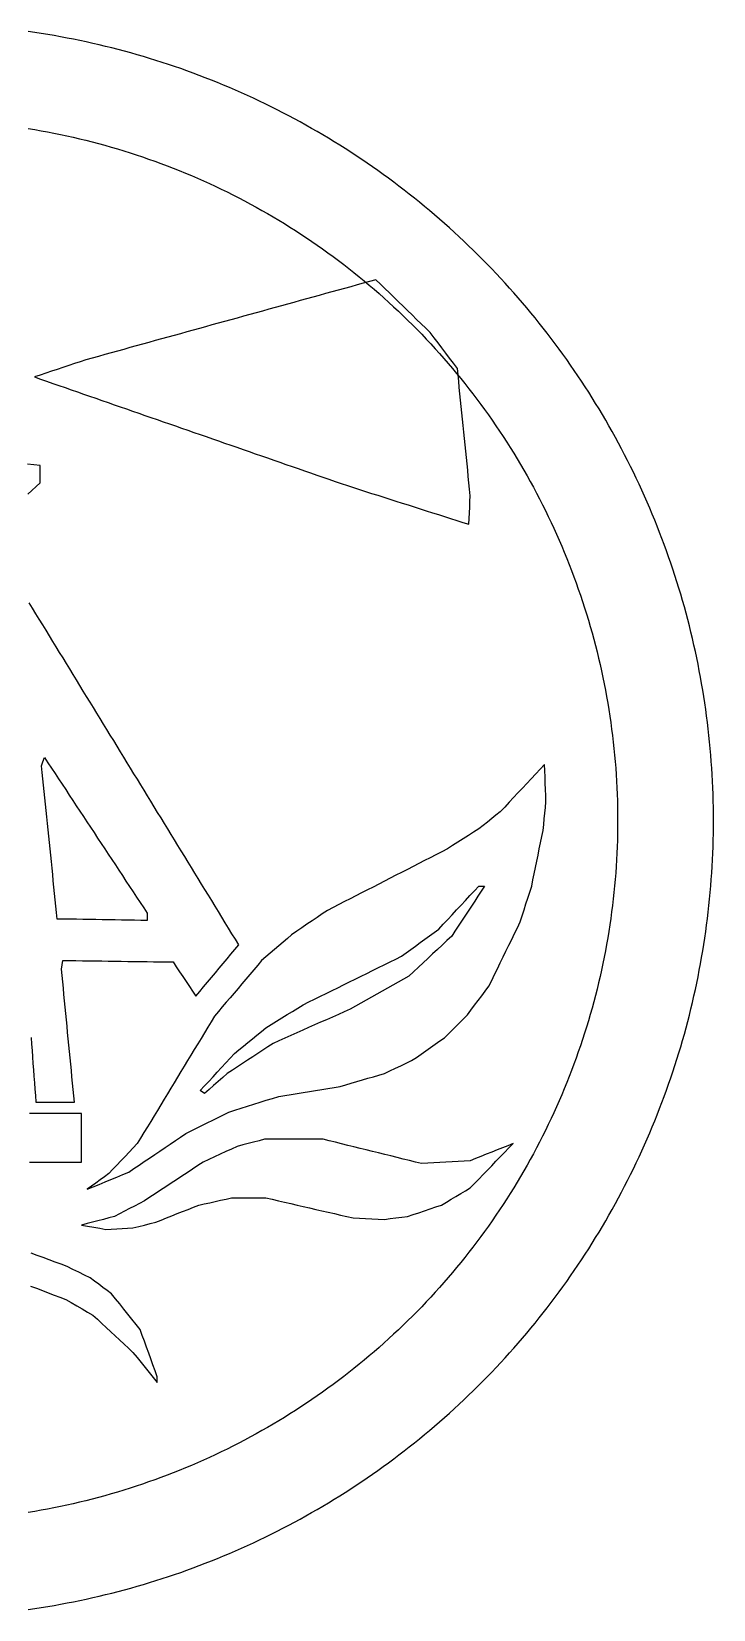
# Model space of a CAD drawing. Header units: millimetres. Extents: x 27 to 997, y -997 to -27.
# Drawn here: x 582 to 997, y -993 to -31 of the extents above; entities that cross this region are included whole.
import ezdxf

# ---------------------------------------------------------------- set-up
doc = ezdxf.new("R2010")
doc.units = ezdxf.units.MM

msp = doc.modelspace()

# ---------------------------------------------------------------- linework, layer by layer
for points in [[(579.63, -992.57), (583.58, -992), (587.52, -991.4), (591.46, -990.76), (595.4, -990.09), (599.33, -989.39), (603.25, -988.65), (607.17, -987.89), (611.08, -987.09), (614.98, -986.26), (618.88, -985.39), (622.77, -984.5), (626.65, -983.57), (630.53, -982.61), (634.39, -981.62), (638.25, -980.6), (642.1, -979.55), (645.94, -978.46), (649.77, -977.34), (653.59, -976.19), (657.41, -975.01), (661.21, -973.8), (665, -972.56), (668.78, -971.29), (672.56, -969.98), (676.32, -968.65), (680.07, -967.28), (683.81, -965.88), (687.53, -964.45), (691.25, -962.99), (694.95, -961.5), (698.64, -959.99), (702.32, -958.44), (705.98, -956.85), (709.64, -955.24), (713.27, -953.6), (716.9, -951.93), (720.51, -950.23), (724.11, -948.5), (727.69, -946.75), (731.26, -944.96), (734.81, -943.14), (738.35, -941.29), (741.87, -939.42), (745.38, -937.51), (748.87, -935.58), (752.35, -933.61), (755.81, -931.62), (759.25, -929.6), (762.67, -927.56), (766.08, -925.48), (769.48, -923.38), (772.85, -921.25), (776.21, -919.09), (779.55, -916.9), (782.87, -914.69), (786.17, -912.45), (789.45, -910.18), (792.72, -907.88), (795.96, -905.56), (799.19, -903.21), (802.4, -900.84), (805.59, -898.44), (808.76, -896.01), (811.9, -893.55), (815.03, -891.07), (818.14, -888.57), (821.23, -886.04), (824.29, -883.48), (827.34, -880.9), (830.36, -878.3), (833.36, -875.67), (836.34, -873.01), (839.3, -870.33), (842.23, -867.63), (845.15, -864.9), (848.04, -862.15), (850.91, -859.37), (853.75, -856.57), (856.57, -853.75), (859.37, -850.91), (862.15, -848.04), (864.9, -845.15), (867.63, -842.23), (870.33, -839.3), (873.01, -836.34), (875.67, -833.36), (878.3, -830.36), (880.9, -827.34), (883.48, -824.29), (886.04, -821.23), (888.57, -818.14), (891.07, -815.03), (893.55, -811.9), (896.01, -808.76), (898.44, -805.59), (900.84, -802.4), (903.21, -799.19), (905.56, -795.96), (907.88, -792.72), (910.18, -789.45), (912.45, -786.17), (914.69, -782.87), (916.9, -779.55), (919.09, -776.21), (921.25, -772.85), (923.38, -769.48), (925.48, -766.08), (927.56, -762.67), (929.6, -759.25), (931.62, -755.81), (933.61, -752.35), (935.58, -748.87), (937.51, -745.38), (939.42, -741.87), (941.29, -738.35), (943.14, -734.81), (944.96, -731.26), (946.75, -727.69), (948.5, -724.11), (950.23, -720.51), (951.93, -716.9), (953.6, -713.27), (955.24, -709.64), (956.85, -705.98), (958.44, -702.32), (959.99, -698.64), (961.5, -694.95), (962.99, -691.25), (964.45, -687.53), (965.88, -683.81), (967.28, -680.07), (968.65, -676.32), (969.98, -672.56), (971.29, -668.78), (972.56, -665), (973.8, -661.21), (975.01, -657.41), (976.19, -653.59), (977.34, -649.77), (978.46, -645.94), (979.55, -642.1), (980.6, -638.25), (981.62, -634.39), (982.61, -630.53), (983.57, -626.65), (984.5, -622.77), (985.39, -618.88), (986.26, -614.98), (987.09, -611.08), (987.89, -607.17), (988.65, -603.25), (989.39, -599.33), (990.09, -595.4), (990.76, -591.46), (991.4, -587.52), (992, -583.58), (992.57, -579.63), (993.11, -575.68), (993.62, -571.72), (994.1, -567.75), (994.54, -563.79), (994.95, -559.82), (995.33, -555.84), (995.67, -551.87), (995.98, -547.89), (996.26, -543.91), (996.51, -539.92), (996.72, -535.94), (996.9, -531.95), (997.05, -527.96), (997.16, -523.97), (997.24, -519.98), (997.29, -515.99), (997.31, -512), (997.29, -508.01), (997.24, -504.02), (997.16, -500.03), (997.05, -496.04), (996.9, -492.05), (996.72, -488.06), (996.51, -484.08), (996.26, -480.09), (995.98, -476.11), (995.67, -472.13), (995.33, -468.16), (994.95, -464.18), (994.54, -460.21), (994.1, -456.25), (993.62, -452.28), (993.11, -448.32), (992.57, -444.37), (992, -440.42), (991.4, -436.48), (990.76, -432.54), (990.09, -428.6), (989.39, -424.67), (988.65, -420.75), (987.89, -416.83), (987.09, -412.92), (986.26, -409.02), (985.39, -405.12), (984.5, -401.23), (983.57, -397.35), (982.61, -393.47), (981.62, -389.61), (980.6, -385.75), (979.55, -381.9), (978.46, -378.06), (977.34, -374.23), (976.19, -370.41), (975.01, -366.59), (973.8, -362.79), (972.56, -359), (971.29, -355.22), (969.98, -351.44), (968.65, -347.68), (967.28, -343.93), (965.88, -340.19), (964.45, -336.47), (962.99, -332.75), (961.5, -329.05), (959.99, -325.36), (958.44, -321.68), (956.85, -318.02), (955.24, -314.36), (953.6, -310.73), (951.93, -307.1), (950.23, -303.49), (948.5, -299.89), (946.75, -296.31), (944.96, -292.74), (943.14, -289.19), (941.29, -285.65), (939.42, -282.13), (937.51, -278.62), (935.58, -275.13), (933.61, -271.65), (931.62, -268.19), (929.6, -264.75), (927.56, -261.33), (925.48, -257.92), (923.38, -254.52), (921.25, -251.15), (919.09, -247.79), (916.9, -244.45), (914.69, -241.13), (912.45, -237.83), (910.18, -234.55), (907.88, -231.28), (905.56, -228.04), (903.21, -224.81), (900.84, -221.6), (898.44, -218.41), (896.01, -215.24), (893.55, -212.1), (891.07, -208.97), (888.57, -205.86), (886.04, -202.77), (883.48, -199.71), (880.9, -196.66), (878.3, -193.64), (875.67, -190.64), (873.01, -187.66), (870.33, -184.7), (867.63, -181.77), (864.9, -178.85), (862.15, -175.96), (859.37, -173.09), (856.57, -170.25), (853.75, -167.43), (850.91, -164.63), (848.04, -161.85), (845.15, -159.1), (842.23, -156.37), (839.3, -153.67), (836.34, -150.99), (833.36, -148.33), (830.36, -145.7), (827.34, -143.1), (824.29, -140.52), (821.23, -137.96), (818.14, -135.43), (815.03, -132.93), (811.9, -130.45), (808.76, -127.99), (805.59, -125.56), (802.4, -123.16), (799.19, -120.79), (795.96, -118.44), (792.72, -116.12), (789.45, -113.82), (786.17, -111.55), (782.87, -109.31), (779.55, -107.1), (776.21, -104.91), (772.85, -102.75), (769.48, -100.62), (766.08, -98.52), (762.67, -96.44), (759.25, -94.4), (755.81, -92.38), (752.35, -90.39), (748.87, -88.42), (745.38, -86.49), (741.87, -84.58), (738.35, -82.71), (734.81, -80.86), (731.26, -79.04), (727.69, -77.25), (724.11, -75.5), (720.51, -73.77), (716.9, -72.07), (713.27, -70.4), (709.64, -68.76), (705.98, -67.15), (702.32, -65.56), (698.64, -64.01), (694.95, -62.5), (691.25, -61.01), (687.53, -59.55), (683.81, -58.12), (680.07, -56.72), (676.32, -55.35), (672.56, -54.02), (668.78, -52.71), (665, -51.44), (661.21, -50.2), (657.41, -48.99), (653.59, -47.81), (649.77, -46.66), (645.94, -45.54), (642.1, -44.45), (638.25, -43.4), (634.39, -42.38), (630.53, -41.39), (626.65, -40.43), (622.77, -39.5), (618.88, -38.61), (614.98, -37.74), (611.08, -36.91), (607.17, -36.11), (603.25, -35.35), (599.33, -34.61), (595.4, -33.91), (591.46, -33.24), (587.52, -32.6), (583.58, -32), (579.63, -31.43)], [(579.57, -90.5), (583.51, -91.15), (587.44, -91.84), (591.36, -92.56), (595.28, -93.32), (599.19, -94.12), (603.09, -94.95), (606.99, -95.82), (610.88, -96.73), (614.76, -97.67), (618.62, -98.65), (622.48, -99.67), (626.34, -100.72), (630.18, -101.8), (634.01, -102.93), (637.83, -104.09), (641.63, -105.28), (645.43, -106.51), (649.22, -107.77), (652.99, -109.08), (656.75, -110.41), (660.5, -111.78), (664.23, -113.19), (667.96, -114.63), (671.67, -116.1), (675.36, -117.61), (679.04, -119.16), (682.71, -120.74), (686.36, -122.35), (689.99, -124), (693.61, -125.68), (697.22, -127.39), (700.8, -129.14), (704.38, -130.92), (707.93, -132.74), (711.47, -134.59), (714.99, -136.47), (718.49, -138.38), (721.97, -140.33), (725.44, -142.31), (728.89, -144.32), (732.32, -146.37), (735.72, -148.44), (739.11, -150.55), (742.48, -152.69), (745.83, -154.86), (749.16, -157.06), (752.47, -159.3), (755.76, -161.56), (759.02, -163.85), (762.27, -166.18), (765.49, -168.53), (768.69, -170.92), (771.87, -173.33), (775.02, -175.78), (778.16, -178.25), (781.26, -180.75), (784.35, -183.29), (787.41, -185.85), (790.45, -188.44), (793.46, -191.05), (796.45, -193.7), (799.41, -196.37), (802.35, -199.07), (805.27, -201.8), (808.15, -204.56), (811.01, -207.34), (813.85, -210.15), (816.66, -212.99), (819.44, -215.85), (822.2, -218.73), (824.93, -221.65), (827.63, -224.59), (830.3, -227.55), (832.95, -230.54), (835.56, -233.55), (838.15, -236.59), (840.71, -239.65), (843.25, -242.74), (845.75, -245.84), (848.22, -248.98), (850.67, -252.13), (853.08, -255.31), (855.47, -258.51), (857.82, -261.73), (860.15, -264.98), (862.44, -268.24), (864.7, -271.53), (866.94, -274.84), (869.14, -278.17), (871.31, -281.52), (873.45, -284.89), (875.56, -288.28), (877.63, -291.68), (879.68, -295.11), (881.69, -298.56), (883.67, -302.03), (885.62, -305.51), (887.53, -309.01), (889.41, -312.53), (891.26, -316.07), (893.08, -319.62), (894.86, -323.2), (896.61, -326.78), (898.32, -330.39), (900, -334.01), (901.65, -337.64), (903.26, -341.29), (904.84, -344.96), (906.39, -348.64), (907.9, -352.33), (909.37, -356.04), (910.81, -359.77), (912.22, -363.5), (913.59, -367.25), (914.92, -371.01), (916.23, -374.78), (917.49, -378.57), (918.72, -382.37), (919.91, -386.17), (921.07, -389.99), (922.2, -393.82), (923.28, -397.66), (924.33, -401.52), (925.35, -405.38), (926.33, -409.24), (927.27, -413.12), (928.18, -417.01), (929.05, -420.91), (929.88, -424.81), (930.68, -428.72), (931.44, -432.64), (932.16, -436.56), (932.85, -440.49), (933.5, -444.43), (934.11, -448.38), (934.69, -452.33), (935.23, -456.28), (935.73, -460.24), (936.2, -464.2), (936.62, -468.17), (937.02, -472.14), (937.37, -476.12), (937.69, -480.1), (937.97, -484.08), (938.21, -488.06), (938.41, -492.05), (938.58, -496.04), (938.71, -500.03), (938.81, -504.02), (938.86, -508.01), (938.88, -512), (938.86, -515.99), (938.81, -519.98), (938.71, -523.97), (938.58, -527.96), (938.41, -531.95), (938.21, -535.94), (937.97, -539.92), (937.69, -543.9), (937.37, -547.88), (937.02, -551.86), (936.62, -555.83), (936.2, -559.8), (935.73, -563.76), (935.23, -567.72), (934.69, -571.67), (934.11, -575.62), (933.5, -579.57), (932.85, -583.51), (932.16, -587.44), (931.44, -591.36), (930.68, -595.28), (929.88, -599.19), (929.05, -603.09), (928.18, -606.99), (927.27, -610.88), (926.33, -614.76), (925.35, -618.62), (924.33, -622.48), (923.28, -626.34), (922.2, -630.18), (921.07, -634.01), (919.91, -637.83), (918.72, -641.63), (917.49, -645.43), (916.23, -649.22), (914.92, -652.99), (913.59, -656.75), (912.22, -660.5), (910.81, -664.23), (909.37, -667.96), (907.9, -671.67), (906.39, -675.36), (904.84, -679.04), (903.26, -682.71), (901.65, -686.36), (900, -689.99), (898.32, -693.61), (896.61, -697.22), (894.86, -700.8), (893.08, -704.38), (891.26, -707.93), (889.41, -711.47), (887.53, -714.99), (885.62, -718.49), (883.67, -721.97), (881.69, -725.44), (879.68, -728.89), (877.63, -732.32), (875.56, -735.72), (873.45, -739.11), (871.31, -742.48), (869.14, -745.83), (866.94, -749.16), (864.7, -752.47), (862.44, -755.76), (860.15, -759.02), (857.82, -762.27), (855.47, -765.49), (853.08, -768.69), (850.67, -771.87), (848.22, -775.02), (845.75, -778.16), (843.25, -781.26), (840.71, -784.35), (838.15, -787.41), (835.56, -790.45), (832.95, -793.46), (830.3, -796.45), (827.63, -799.41), (824.93, -802.35), (822.2, -805.27), (819.44, -808.15), (816.66, -811.01), (813.85, -813.85), (811.01, -816.66), (808.15, -819.44), (805.27, -822.2), (802.35, -824.93), (799.41, -827.63), (796.45, -830.3), (793.46, -832.95), (790.45, -835.56), (787.41, -838.15), (784.35, -840.71), (781.26, -843.25), (778.16, -845.75), (775.02, -848.22), (771.87, -850.67), (768.69, -853.08), (765.49, -855.47), (762.27, -857.82), (759.02, -860.15), (755.76, -862.44), (752.47, -864.7), (749.16, -866.94), (745.83, -869.14), (742.48, -871.31), (739.11, -873.45), (735.72, -875.56), (732.32, -877.63), (728.89, -879.68), (725.44, -881.69), (721.97, -883.67), (718.49, -885.62), (714.99, -887.53), (711.47, -889.41), (707.93, -891.26), (704.38, -893.08), (700.8, -894.86), (697.22, -896.61), (693.61, -898.32), (689.99, -900), (686.36, -901.65), (682.71, -903.26), (679.04, -904.84), (675.36, -906.39), (671.67, -907.9), (667.96, -909.37), (664.23, -910.81), (660.5, -912.22), (656.75, -913.59), (652.99, -914.92), (649.22, -916.23), (645.43, -917.49), (641.63, -918.72), (637.83, -919.91), (634.01, -921.07), (630.18, -922.2), (626.34, -923.28), (622.48, -924.33), (618.62, -925.35), (614.76, -926.33), (610.88, -927.27), (606.99, -928.18), (603.09, -929.05), (599.19, -929.88), (595.28, -930.68), (591.36, -931.44), (587.44, -932.16), (583.51, -932.85), (579.57, -933.5)], [(579.4, -313.27), (581.87, -310.95), (584.34, -308.62), (586.81, -306.3), (586.81, -302.81), (586.81, -299.33), (586.81, -295.84), (583.01, -295.4), (579.22, -294.97)], [(581.3, -644.24), (581.59, -648.17), (581.88, -652.1), (582.17, -656.02), (582.46, -659.95), (582.75, -663.88), (583.04, -667.81), (583.33, -671.74), (583.62, -675.66), (583.91, -679.59), (584.2, -683.52), (588.12, -683.52), (592.04, -683.52), (595.96, -683.52), (599.88, -683.52), (603.8, -683.52), (607.72, -683.52), (607.35, -679.66), (606.97, -675.8), (606.6, -671.95), (606.23, -668.09), (605.85, -664.23), (605.48, -660.37), (605.11, -656.51), (604.73, -652.66), (604.36, -648.8), (603.99, -644.94), (603.61, -641.08), (603.24, -637.22), (602.87, -633.36), (602.49, -629.51), (602.12, -625.65), (601.75, -621.79), (601.37, -617.93), (601, -614.07), (600.63, -610.22), (600.25, -606.36), (599.88, -602.5), (600.32, -599.88), (600.75, -597.27), (604.7, -597.32), (608.64, -597.37), (612.59, -597.43), (616.53, -597.48), (620.48, -597.53), (624.43, -597.58), (628.37, -597.63), (632.32, -597.68), (636.26, -597.74), (640.21, -597.79), (644.15, -597.84), (648.1, -597.89), (652.05, -597.94), (655.99, -597.99), (659.94, -598.05), (663.88, -598.1), (667.83, -598.15), (669.82, -601.14), (671.81, -604.12), (673.8, -607.11), (675.8, -610.09), (677.79, -613.08), (679.78, -616.06), (681.77, -619.05), (684.15, -616.2), (686.52, -613.35), (688.9, -610.5), (691.28, -607.65), (693.65, -604.8), (696.03, -601.94), (698.4, -599.09), (700.78, -596.24), (703.16, -593.39), (705.53, -590.54), (707.91, -587.69), (705.85, -584.33), (703.79, -580.97), (701.73, -577.61), (699.67, -574.25), (697.61, -570.89), (695.55, -567.53), (693.49, -564.17), (691.43, -560.81), (689.37, -557.45), (687.31, -554.09), (685.24, -550.73), (683.18, -547.37), (681.12, -544.01), (679.06, -540.65), (677, -537.29), (674.94, -533.92), (672.88, -530.56), (670.82, -527.2), (668.76, -523.84), (666.7, -520.48), (664.64, -517.12), (662.58, -513.76), (660.52, -510.4), (658.46, -507.04), (656.4, -503.68), (654.34, -500.32), (652.28, -496.96), (650.22, -493.6), (648.16, -490.24), (646.1, -486.88), (644.04, -483.52), (641.97, -480.16), (639.91, -476.8), (637.85, -473.44), (635.79, -470.08), (633.73, -466.72), (631.67, -463.36), (629.61, -460), (627.55, -456.64), (625.49, -453.28), (623.43, -449.92), (621.37, -446.56), (619.31, -443.2), (617.25, -439.84), (615.19, -436.48), (613.13, -433.12), (611.07, -429.76), (609.01, -426.39), (606.95, -423.03), (604.89, -419.67), (602.83, -416.31), (600.77, -412.95), (598.7, -409.59), (596.64, -406.23), (594.58, -402.87), (592.52, -399.51), (590.46, -396.15), (588.4, -392.79), (586.34, -389.43), (584.28, -386.07), (582.22, -382.71), (580.16, -379.35)], [(580.37, -720.11), (584.34, -720.11), (588.3, -720.11), (592.26, -720.11), (596.23, -720.11), (600.19, -720.11), (604.15, -720.11), (608.12, -720.11), (612.08, -720.11), (612.08, -716.41), (612.08, -712.71), (612.08, -709), (612.08, -705.3), (612.08, -701.6), (612.08, -697.89), (612.08, -694.19), (612.08, -690.49), (608.11, -690.49), (604.14, -690.49), (600.17, -690.49), (596.2, -690.49), (592.24, -690.49), (588.27, -690.49), (584.3, -690.49), (580.33, -690.49)], [(581, -795.62), (584.58, -796.97), (588.17, -798.33), (591.75, -799.68), (595.33, -801.04), (598.91, -802.39), (602.49, -803.75), (605.8, -805.67), (609.11, -807.58), (612.43, -809.5), (615.74, -811.41), (619.05, -813.33), (621.76, -815.85), (624.47, -818.36), (627.18, -820.88), (629.89, -823.4), (632.6, -825.91), (635.31, -828.43), (638.02, -830.95), (640.73, -833.46), (643.44, -835.98), (645.91, -839.03), (648.38, -842.08), (650.85, -845.12), (653.31, -848.17), (655.78, -851.22), (658.25, -854.27), (658.25, -850.79), (656.94, -847.2), (655.63, -843.6), (654.33, -840.01), (653.02, -836.41), (651.71, -832.82), (650.4, -829.23), (649.1, -825.63), (647.79, -822.04), (645.3, -818.93), (642.81, -815.82), (640.32, -812.71), (637.84, -809.59), (635.35, -806.48), (632.86, -803.37), (630.37, -800.26), (627.76, -798.34), (625.14, -796.43), (622.53, -794.51), (619.91, -792.6), (617.3, -790.68), (613.81, -788.94), (610.33, -787.19), (606.85, -785.45), (603.36, -783.71), (599.68, -782.35), (596, -781), (592.33, -779.64), (588.65, -778.29), (584.97, -776.93), (581.29, -775.58)]]:
    msp.add_lwpolyline(points)
for points in [[(848.17, -331.56), (848.34, -328.08), (848.52, -324.59), (848.69, -321.11), (848.87, -317.62), (849.04, -314.14), (848.65, -310.26), (848.26, -306.39), (847.86, -302.51), (847.47, -298.63), (847.08, -294.75), (846.69, -290.88), (846.3, -287), (845.9, -283.12), (845.51, -279.25), (845.12, -275.37), (844.73, -271.49), (844.34, -267.62), (843.94, -263.74), (843.55, -259.86), (843.16, -255.98), (842.77, -252.11), (842.38, -248.23), (841.98, -244.35), (841.59, -240.48), (841.2, -236.6), (838.84, -233.49), (836.47, -230.38), (834.11, -227.27), (831.74, -224.15), (829.38, -221.04), (827.01, -217.93), (824.65, -214.82), (821.89, -212.13), (819.13, -209.45), (816.37, -206.76), (813.61, -204.08), (810.85, -201.39), (808.1, -198.7), (805.34, -196.02), (802.58, -193.33), (799.82, -190.65), (797.06, -187.96), (794.3, -185.28), (791.54, -182.59), (787.7, -183.65), (783.85, -184.71), (780.01, -185.77), (776.16, -186.83), (772.32, -187.89), (768.47, -188.95), (764.63, -190.01), (760.78, -191.08), (756.94, -192.14), (753.09, -193.2), (749.25, -194.26), (745.41, -195.32), (741.56, -196.38), (737.72, -197.44), (733.87, -198.5), (730.03, -199.56), (726.18, -200.62), (722.34, -201.68), (718.49, -202.74), (714.65, -203.8), (710.8, -204.86), (706.96, -205.92), (703.12, -206.99), (699.27, -208.05), (695.43, -209.11), (691.58, -210.17), (687.74, -211.23), (683.89, -212.29), (680.05, -213.35), (676.2, -214.41), (672.36, -215.47), (668.51, -216.53), (664.67, -217.59), (660.82, -218.65), (656.98, -219.71), (653.14, -220.77), (649.29, -221.83), (645.45, -222.89), (641.6, -223.96), (637.76, -225.02), (633.91, -226.08), (630.07, -227.14), (626.22, -228.2), (622.38, -229.26), (618.53, -230.32), (614.69, -231.38), (611.21, -232.54), (607.72, -233.7), (604.24, -234.86), (600.75, -236.02), (597.27, -237.19), (593.78, -238.35), (590.3, -239.51), (586.81, -240.67), (583.33, -241.83), (587.07, -243.13), (590.81, -244.43), (594.55, -245.72), (598.29, -247.02), (602.03, -248.32), (605.78, -249.62), (609.52, -250.92), (613.26, -252.22), (617, -253.51), (620.74, -254.81), (624.48, -256.11), (628.22, -257.41), (631.96, -258.71), (635.7, -260.01), (639.44, -261.3), (643.19, -262.6), (646.93, -263.9), (650.67, -265.2), (654.41, -266.5), (658.15, -267.79), (661.89, -269.09), (665.63, -270.39), (669.37, -271.69), (673.11, -272.99), (676.85, -274.29), (680.6, -275.58), (684.34, -276.88), (688.08, -278.18), (691.82, -279.48), (695.56, -280.78), (699.3, -282.08), (703.04, -283.37), (706.78, -284.67), (710.52, -285.97), (714.26, -287.27), (718.01, -288.57), (721.75, -289.86), (725.49, -291.16), (729.23, -292.46), (732.97, -293.76), (736.71, -295.06), (740.45, -296.36), (744.19, -297.65), (747.93, -298.95), (751.67, -300.25), (755.42, -301.55), (759.16, -302.85), (762.9, -304.15), (766.64, -305.44), (770.38, -306.74), (774.12, -308.04), (777.82, -309.22), (781.52, -310.39), (785.23, -311.57), (788.93, -312.74), (792.63, -313.92), (796.34, -315.1), (800.04, -316.27), (803.74, -317.45), (807.44, -318.62), (811.14, -319.8), (814.85, -320.98), (818.55, -322.15), (822.25, -323.33), (825.95, -324.5), (829.66, -325.68), (833.36, -326.86), (837.06, -328.03), (840.76, -329.21), (844.47, -330.38), (848.17, -331.56)], [(589.42, -473.57), (591.58, -476.84), (593.75, -480.12), (595.91, -483.39), (598.07, -486.67), (600.24, -489.94), (602.4, -493.21), (604.56, -496.49), (606.72, -499.76), (608.89, -503.04), (611.05, -506.31), (613.21, -509.59), (615.38, -512.86), (617.54, -516.13), (619.7, -519.41), (621.87, -522.68), (624.03, -525.96), (626.19, -529.23), (628.36, -532.5), (630.52, -535.78), (632.68, -539.05), (634.85, -542.33), (637.01, -545.6), (639.17, -548.88), (641.33, -552.15), (643.5, -555.42), (645.66, -558.7), (647.82, -561.97), (649.99, -565.25), (652.15, -568.52), (652.15, -570.7), (652.15, -572.88), (648.23, -572.82), (644.31, -572.76), (640.39, -572.69), (636.47, -572.63), (632.55, -572.57), (628.63, -572.51), (624.71, -572.44), (620.79, -572.38), (616.87, -572.32), (612.95, -572.26), (609.03, -572.2), (605.11, -572.13), (601.19, -572.07), (597.27, -572.01), (596.87, -568.13), (596.47, -564.24), (596.07, -560.36), (595.67, -556.47), (595.27, -552.59), (594.87, -548.71), (594.47, -544.82), (594.07, -540.94), (593.67, -537.05), (593.27, -533.17), (592.87, -529.28), (592.47, -525.4), (592.08, -521.52), (591.68, -517.63), (591.28, -513.75), (590.88, -509.86), (590.48, -505.98), (590.08, -502.1), (589.68, -498.21), (589.28, -494.33), (588.88, -490.44), (588.48, -486.56), (588.08, -482.67), (587.68, -478.79), (588.55, -476.18), (589.42, -473.57)], [(894.34, -477.92), (891.64, -480.8), (888.94, -483.67), (886.24, -486.55), (883.54, -489.42), (880.84, -492.3), (878.13, -495.17), (875.43, -498.05), (872.73, -500.92), (870.03, -503.8), (867.33, -506.67), (864.72, -508.76), (862.11, -510.85), (859.49, -512.94), (856.88, -515.03), (854.27, -517.12), (851.08, -519.15), (847.88, -521.19), (844.68, -523.22), (841.49, -525.25), (838.3, -527.29), (835.1, -529.32), (831.62, -531.1), (828.13, -532.89), (824.65, -534.67), (821.16, -536.46), (817.68, -538.24), (814.19, -540.02), (810.71, -541.81), (807.22, -543.59), (803.74, -545.37), (800.25, -547.16), (796.77, -548.94), (793.28, -550.73), (789.8, -552.51), (786.31, -554.29), (782.83, -556.08), (779.34, -557.86), (775.86, -559.64), (772.37, -561.43), (768.89, -563.21), (765.4, -565), (761.92, -566.78), (758.81, -568.9), (755.7, -571.01), (752.59, -573.13), (749.47, -575.24), (746.36, -577.36), (743.25, -579.47), (740.14, -581.59), (737.53, -583.83), (734.91, -586.07), (732.3, -588.31), (729.69, -590.55), (727.08, -592.79), (724.46, -595.03), (721.85, -597.27), (719.45, -600.1), (717.06, -602.93), (714.66, -605.76), (712.27, -608.6), (709.87, -611.43), (707.48, -614.26), (705.08, -617.09), (702.68, -619.92), (700.29, -622.75), (697.89, -625.59), (695.5, -628.42), (693.1, -631.25), (691.05, -634.62), (689.01, -637.99), (686.96, -641.36), (684.92, -644.74), (682.87, -648.11), (680.83, -651.48), (678.78, -654.85), (676.73, -658.22), (674.69, -661.59), (672.64, -664.96), (670.6, -668.33), (668.55, -671.71), (666.51, -675.08), (664.46, -678.45), (662.42, -681.82), (660.37, -685.19), (658.32, -688.56), (656.28, -691.93), (654.23, -695.3), (652.19, -698.68), (650.14, -702.05), (648.1, -705.42), (646.05, -708.79), (643.56, -711.4), (641.07, -714.02), (638.58, -716.63), (636.1, -719.24), (633.61, -721.85), (631.12, -724.47), (628.63, -727.08), (626.02, -729), (623.4, -730.91), (620.79, -732.83), (618.17, -734.74), (615.56, -736.66), (619.17, -735.17), (622.78, -733.67), (626.39, -732.18), (629.99, -730.69), (633.6, -729.2), (637.21, -727.7), (640.82, -726.21), (643.99, -724.07), (647.16, -721.93), (650.32, -719.8), (653.49, -717.66), (656.66, -715.52), (659.83, -713.38), (663, -711.24), (666.17, -709.1), (669.33, -706.97), (672.5, -704.83), (675.67, -702.69), (678.94, -701.06), (682.2, -699.42), (685.47, -697.79), (688.74, -696.15), (692.01, -694.52), (695.27, -692.89), (698.54, -691.25), (701.81, -689.62), (705.62, -688.42), (709.43, -687.23), (713.24, -686.03), (717.05, -684.83), (720.87, -683.63), (724.68, -682.43), (728.49, -681.24), (732.3, -680.04), (736.05, -679.43), (739.79, -678.82), (743.54, -678.21), (747.28, -677.6), (751.03, -676.99), (754.78, -676.38), (758.52, -675.77), (762.27, -675.16), (766.01, -674.55), (769.76, -673.94), (773.14, -672.96), (776.51, -671.98), (779.89, -671), (783.26, -670.02), (786.64, -669.04), (790.02, -668.06), (793.39, -667.08), (796.77, -666.1), (800.08, -664.53), (803.39, -662.96), (806.7, -661.4), (810.01, -659.83), (813.32, -658.26), (816.18, -656.27), (819.05, -654.28), (821.91, -652.29), (824.77, -650.29), (827.63, -648.3), (830.5, -646.31), (833.36, -644.32), (836.15, -641.53), (838.94, -638.74), (841.72, -635.96), (844.51, -633.17), (847.3, -630.38), (849.48, -627.48), (851.65, -624.57), (853.83, -621.67), (856.01, -618.77), (858.18, -615.86), (860.36, -612.96), (862.1, -609.4), (863.85, -605.83), (865.59, -602.27), (867.33, -598.7), (869.07, -595.14), (870.82, -591.57), (872.56, -588.01), (874.3, -584.44), (876.04, -580.88), (877.79, -577.31), (879.53, -573.75), (880.69, -570.12), (881.85, -566.49), (883.01, -562.86), (884.18, -559.23), (885.34, -555.6), (886.5, -551.97), (887.27, -548.2), (888.05, -544.42), (888.82, -540.65), (889.6, -536.87), (890.37, -533.1), (891.15, -529.32), (891.92, -525.55), (892.7, -521.77), (893.47, -518), (893.82, -514.51), (894.17, -511.03), (894.51, -507.54), (894.86, -504.06), (895.21, -500.57), (895.07, -496.8), (894.92, -493.02), (894.78, -489.25), (894.63, -485.47), (894.49, -481.69), (894.34, -477.92)], [(857.75, -551.97), (855.75, -555.02), (853.74, -558.07), (851.74, -561.12), (849.73, -564.17), (847.73, -567.22), (845.73, -570.26), (843.72, -573.31), (841.72, -576.36), (839.71, -579.41), (837.71, -582.46), (834.81, -585.17), (831.9, -587.88), (829, -590.59), (826.1, -593.3), (823.19, -596.02), (820.29, -598.73), (817.39, -601.44), (814.48, -604.15), (811.58, -606.86), (808.33, -608.68), (805.09, -610.5), (801.84, -612.32), (798.59, -614.14), (795.34, -615.96), (792.1, -617.79), (788.85, -619.61), (785.6, -621.43), (782.35, -623.25), (779.11, -625.07), (775.86, -626.89), (772.24, -628.5), (768.62, -630.11), (765, -631.72), (761.38, -633.32), (757.76, -634.93), (754.14, -636.54), (750.53, -638.15), (746.91, -639.76), (743.29, -641.37), (739.67, -642.97), (736.05, -644.58), (732.43, -646.19), (728.81, -647.8), (725.71, -649.83), (722.62, -651.87), (719.52, -653.9), (716.42, -655.93), (713.33, -657.97), (710.23, -660), (707.13, -662.03), (704.04, -664.07), (700.94, -666.1), (698.15, -668.54), (695.36, -670.98), (692.58, -673.41), (689.79, -675.85), (687, -678.29), (684.38, -676.55), (686.99, -673.72), (689.61, -670.89), (692.22, -668.06), (694.84, -665.22), (697.45, -662.39), (700.06, -659.56), (702.68, -656.73), (705.29, -653.9), (708.03, -651.66), (710.77, -649.42), (713.51, -647.18), (716.24, -644.94), (718.98, -642.7), (721.72, -640.46), (724.46, -638.22), (727.7, -636.23), (730.93, -634.24), (734.17, -632.25), (737.4, -630.25), (740.64, -628.26), (743.87, -626.27), (747.11, -624.28), (750.65, -622.54), (754.18, -620.8), (757.72, -619.05), (761.25, -617.31), (764.79, -615.57), (768.33, -613.83), (771.86, -612.08), (775.4, -610.34), (778.93, -608.6), (782.47, -606.86), (786, -605.11), (789.54, -603.37), (793.08, -601.63), (796.61, -599.89), (800.15, -598.14), (803.68, -596.4), (807.22, -594.66), (810.05, -592.59), (812.88, -590.52), (815.71, -588.45), (818.55, -586.38), (821.38, -584.32), (824.21, -582.25), (827.04, -580.18), (829.87, -578.11), (832.58, -575.21), (835.29, -572.3), (838, -569.4), (840.71, -566.49), (843.43, -563.59), (846.14, -560.68), (848.85, -557.78), (851.56, -554.87), (854.27, -551.97), (857.75, -551.97)], [(612.08, -758.44), (615.78, -759.1), (619.49, -759.75), (623.19, -760.4), (626.89, -761.06), (630.2, -760.89), (633.51, -760.71), (636.82, -760.54), (640.13, -760.36), (643.44, -760.19), (646.93, -759.32), (650.41, -758.45), (653.89, -757.57), (657.38, -756.7), (660.65, -755.39), (663.91, -754.09), (667.18, -752.78), (670.44, -751.48), (673.71, -750.17), (676.98, -748.86), (680.24, -747.56), (683.51, -746.25), (686.85, -745.52), (690.19, -744.8), (693.53, -744.07), (696.87, -743.34), (700.21, -742.62), (703.55, -741.89), (707.03, -741.89), (710.52, -741.89), (714, -741.89), (717.49, -741.89), (720.98, -741.89), (724.46, -741.89), (728.26, -742.76), (732.05, -743.63), (735.85, -744.5), (739.64, -745.38), (743.44, -746.25), (747.23, -747.12), (751.03, -747.99), (754.83, -748.86), (758.62, -749.73), (762.42, -750.6), (766.21, -751.48), (770.01, -752.35), (773.8, -753.22), (777.6, -754.09), (781.43, -754.26), (785.27, -754.44), (789.1, -754.61), (792.94, -754.79), (796.77, -754.96), (800.25, -754.53), (803.74, -754.09), (807.23, -753.65), (810.71, -753.22), (814.19, -752.06), (817.68, -750.9), (821.16, -749.74), (824.64, -748.57), (828.13, -747.41), (831.61, -746.25), (834.51, -744.51), (837.42, -742.76), (840.33, -741.02), (843.23, -739.28), (846.13, -737.53), (849.04, -735.79), (851.65, -733.09), (854.27, -730.39), (856.88, -727.69), (859.49, -724.99), (862.11, -722.29), (864.72, -719.59), (867.33, -716.89), (869.94, -714.19), (872.56, -711.49), (875.17, -708.79), (871.9, -710.1), (868.64, -711.4), (865.37, -712.71), (862.11, -714.01), (858.84, -715.32), (855.57, -716.63), (852.31, -717.93), (849.04, -719.24), (845.34, -719.46), (841.63, -719.67), (837.93, -719.89), (834.23, -720.11), (830.53, -720.33), (826.82, -720.55), (823.12, -720.76), (819.42, -720.98), (815.66, -720.05), (811.91, -719.13), (808.15, -718.2), (804.39, -717.28), (800.64, -716.35), (796.88, -715.43), (793.12, -714.5), (789.37, -713.58), (785.61, -712.65), (781.85, -711.72), (778.09, -710.8), (774.34, -709.87), (770.58, -708.95), (766.82, -708.02), (763.07, -707.1), (759.31, -706.17), (755.34, -706.17), (751.37, -706.17), (747.4, -706.17), (743.43, -706.17), (739.47, -706.17), (735.5, -706.17), (731.53, -706.17), (727.56, -706.17), (723.59, -706.17), (720.28, -707.04), (716.97, -707.91), (713.65, -708.79), (710.34, -709.66), (707.03, -710.53), (703.55, -712.13), (700.06, -713.72), (696.58, -715.32), (693.1, -716.92), (689.61, -718.51), (686.13, -720.11), (682.88, -722.25), (679.64, -724.39), (676.39, -726.52), (673.14, -728.66), (669.89, -730.8), (666.65, -732.94), (663.4, -735.08), (660.15, -737.22), (656.9, -739.35), (653.66, -741.49), (650.41, -743.63), (647.36, -745.23), (644.31, -746.83), (641.26, -748.42), (638.21, -750.02), (635.16, -751.62), (632.11, -753.22), (628.77, -754.09), (625.43, -754.96), (622.1, -755.83), (618.76, -756.7), (615.42, -757.57), (612.08, -758.44)]]:
    msp.add_lwpolyline(points, close=True)

doc.saveas('drawing.dxf')
